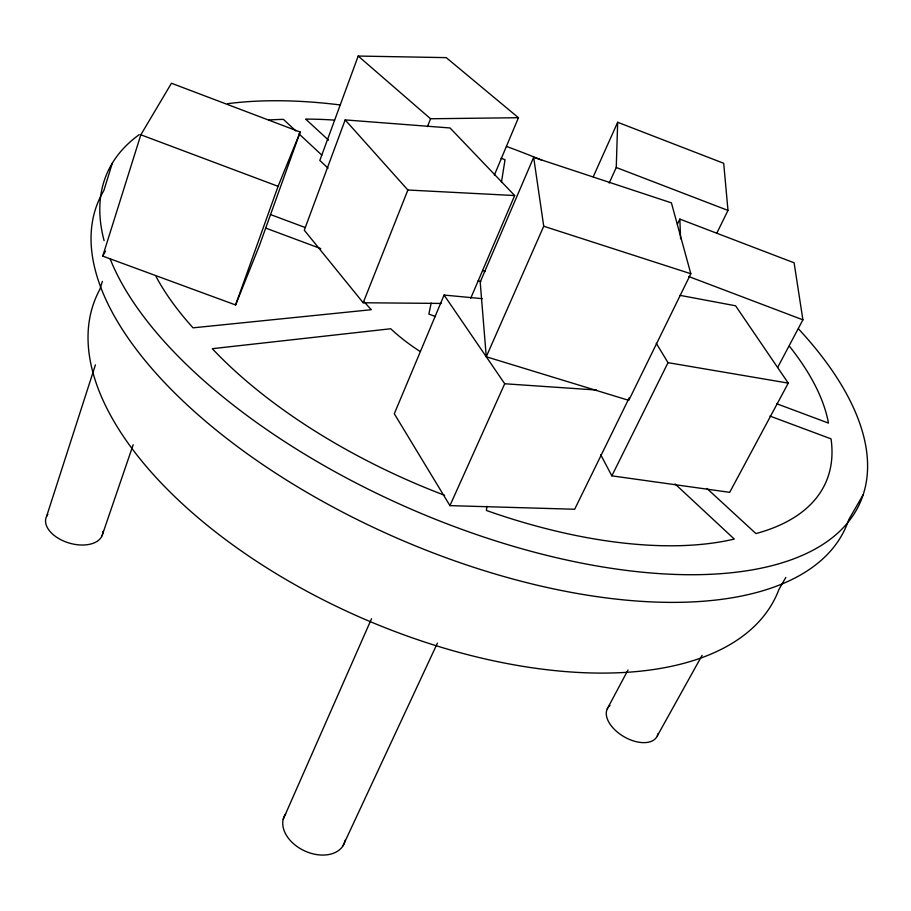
<?xml version="1.0" encoding="UTF-8"?>
<svg xmlns="http://www.w3.org/2000/svg" width="911" height="911" viewBox="0 0 911 911"><rect width="100%" height="100%" fill="white"/><g stroke="black" fill="none" stroke-linecap="round" stroke-linejoin="round"><path stroke-width="1.37" d="M609.197 183.043L616.257 167.499L617.669 122.279L723.698 163.297L727.991 210.418L716.741 233.307M486.918 506.254L486.383 510.456A343.914 156.874 23.8 0 0 734.266 539.061L675.097 483.98M501.46 182.166L505.036 159.721A335.555 149.347 23.4 0 0 501.061 158.241M431.165 303.09L428.865 314.079L435.492 316.538M112.326 163.115L103.865 190.558A407.707 189.841 23.6 0 0 393.005 536.351A407.707 189.841 23.6 0 0 848.756 519.634L863.172 494.719M102.738 256.105L140.841 134.794L171.462 83.243L300.197 132.049L259.453 245.48L235.585 304.957L102.738 256.105L105.505 251.151M102.385 281.362L99.846 289.402A371.449 188.087 23.6 0 0 358.342 616.496A371.449 188.087 23.6 0 0 778.848 589.656L785.817 577.426M46.609 516.332L95.416 364.878M102.021 535.827L133.177 444.75M235.585 304.957L278.094 186.334L300.197 132.049M494.377 175.083L518.439 117.713L446.242 57.632L358.205 56.049L319.818 160.461L328.04 168.148M470.645 298.455L514.669 195.546L450.068 127.973L345.178 119.91L304.285 230.21L363.193 302.759L441.391 303.431M427.453 126.618L430.55 118.76L518.439 117.713M363.193 302.759L407.877 190.012L345.178 119.91M482.238 298.671L444.09 295.062L394.292 413.753L449.932 505.639L574.67 509.249L629.387 397.526M533.664 157.33L480.199 282.057L486.269 356.77L628.784 400.35L690.823 273.744L671.407 202.857L533.664 157.33L543.73 226.235L486.269 356.77M283.196 819.308L371.529 618.717M593.266 176.734L617.669 122.279M449.932 505.639L504.717 383.759L444.09 295.062M342.969 845.852L437.428 643.098M677.385 224.197L679.834 219.095L794.107 262.801L802.898 319.829L777.63 367.463M680.027 295.358L735.576 305.789L788.266 383.121L729.7 492.339L611.85 475.849L668.025 362.658L656.284 343.333M607.273 708.849L627.998 670.029M657.355 735.781L702.096 655.339M407.877 190.012L514.669 195.546M504.717 383.759L596.546 390.033M668.025 362.658L788.266 383.121M543.73 226.235L690.823 273.744M266.149 228.251L320.763 248.612M769.943 416.076L831.037 438.851A340.999 154.187 24 0 1 755.925 533.573L706.936 488.478M482.557 270.476L485.221 271.478M478.207 280.645L480.86 281.636M270.408 214.529L305.003 227.454M776.662 403.721L828.475 423.091A337.355 150.919 24 0 0 789.507 346.351M140.841 134.794L278.094 186.334M688.602 276.477L802.898 319.829M616.257 167.499L727.991 210.418M358.205 56.049L430.55 118.76M328.541 140.157L305.686 119.125A335.555 149.347 23.4 0 1 334.576 120.127M295.87 130.979L283.412 119.375A338.436 151.875 23.2 0 0 268.859 119.979M298.99 133.871L321.834 155.143M600.713 454.76L611.85 475.849M679.834 219.095L680.597 238.784M657.993 733.685A28.469 16.432 30.1 0 1 623.762 736.578A28.469 16.432 30.1 0 1 609.971 705.49M345.167 840.306A32.933 22.821 25 0 1 305.265 851.193A32.933 22.821 25 0 1 285.621 813.865M102.897 531.329A29.448 17.514 16.4 0 1 68.667 542.899A29.448 17.514 16.4 0 1 47.85 514.339M798.457 328.837A410.975 186.14 23.6 0 1 640.604 572.028A410.975 186.14 23.6 0 1 110.117 258.815M104.105 240.663A410.975 186.14 23.6 0 1 139.281 134.612M227.454 103.717A410.975 186.14 23.6 0 1 339.905 104.913M506.414 146.409A410.975 186.14 23.6 0 1 541.908 160.222M364.491 302.099A128.588 57.757 23.2 0 0 371.335 309.706L193.052 327.835A342.08 155.177 23.2 0 1 156.111 276.671M419.96 351.384A129.43 58.52 23.5 0 1 390.717 328.757L212.297 348.685A344.369 157.296 23.5 0 0 444.636 495.299"/></g></svg>
